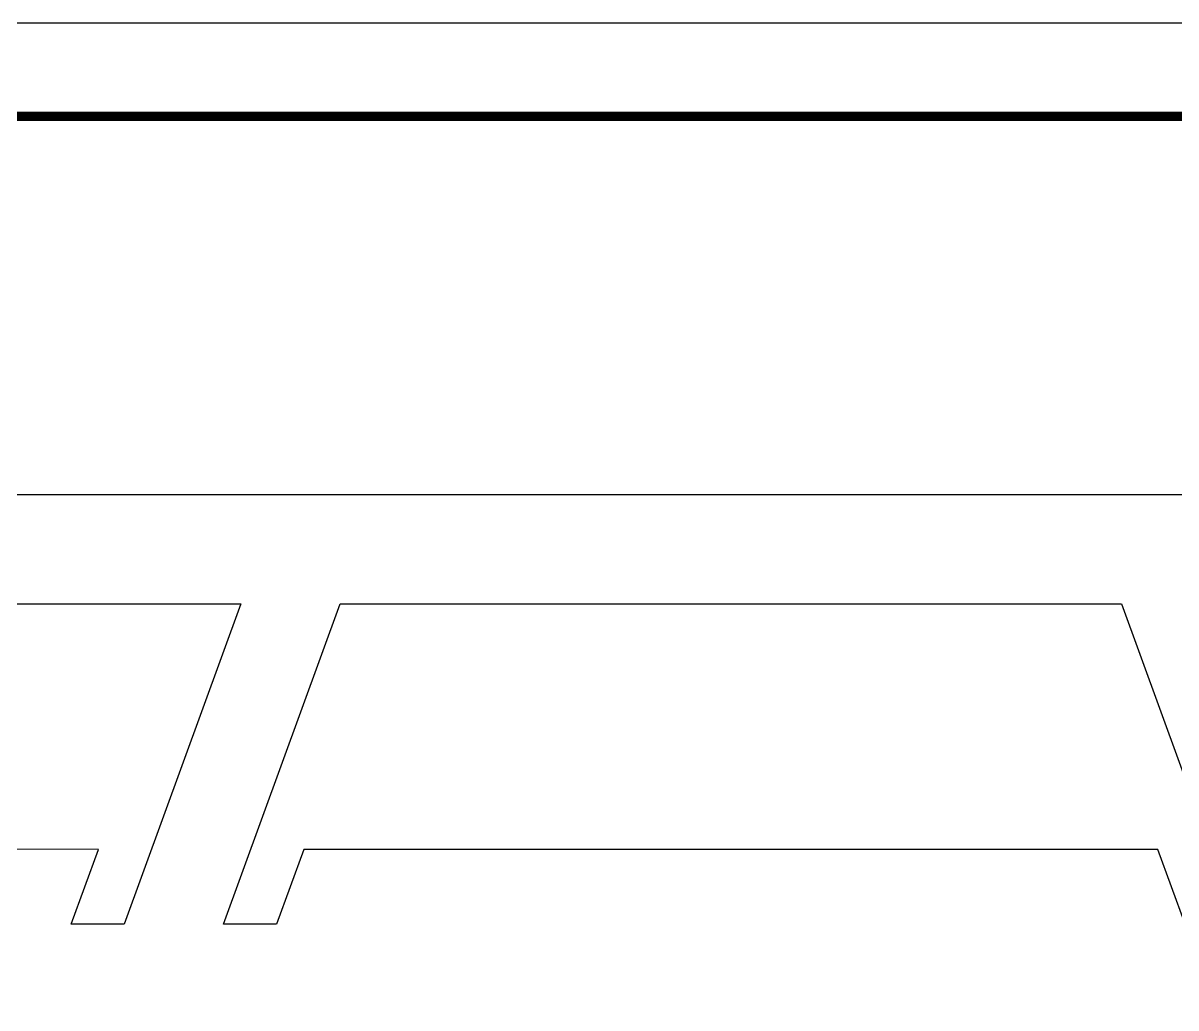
# Model space of a CAD drawing. Header units: inches. Extents: x -97096 to 280004, y -37912 to 97116.
# Drawn here: x 22658 to 41188, y 72402 to 88238 of the extents above; entities that cross this region are included whole.
import ezdxf

# ---------------------------------------------------------------- set-up
doc = ezdxf.new("R2010")
doc.units = ezdxf.units.IN
doc.header["$LTSCALE"] = 1000
doc.header["$MEASUREMENT"] = 0
for name, color, linetype in [('GPS提资', 1, 'Continuous'), ('RAIL', 163, 'Continuous'), ('TK', 101, 'Continuous')]:
    doc.layers.add(name, color=color, linetype=linetype)

# ---------------------------------------------------------------- blocks, each defined once
blk = doc.blocks.new('A0-150')
at = {"layer": 'TK'}
blk.add_lwpolyline([(0, 0), (178350, 0), (178350, 126150), (0, 126150)], close=True, dxfattribs=at)
at = {"layer": 'TK', "const_width": 150}
blk.add_lwpolyline([(3750, 1500), (176850, 1500), (176850, 124650), (3750, 124650)], close=True, dxfattribs=at)

msp = doc.modelspace()

# ---------------------------------------------------------------- linework, layer by layer
at = {"layer": 'RAIL'}
for points in [[(63675, 80650), (14637.4, 80650)], [(42185.8, 73750.1), (42185.8, 73750.1), (41334.4, 73750.1), (40897.7, 74950.1), (27168, 74950.1), (26731.3, 73750.1), (25881, 73750.1), (27754.4, 78900), (40311.4, 78900), (42185.8, 73750.1)]]:
    msp.add_lwpolyline(points, dxfattribs=at)
msp.add_lwpolyline([(26158.1, 78900), (24283.7, 73750.1), (23432.4, 73750.1), (23869.1, 74950.1), (14313.8, 74952.6), (14073.3, 73750.1), (13257.4, 73750.1), (14287.4, 78899.9)], close=True, dxfattribs=at)

# ---------------------------------------------------------------- block references
at = {"layer": 'GPS提资'}
msp.add_blockref('A0-150', (-75175, -37912.1), dxfattribs=at)

doc.saveas('drawing.dxf')
